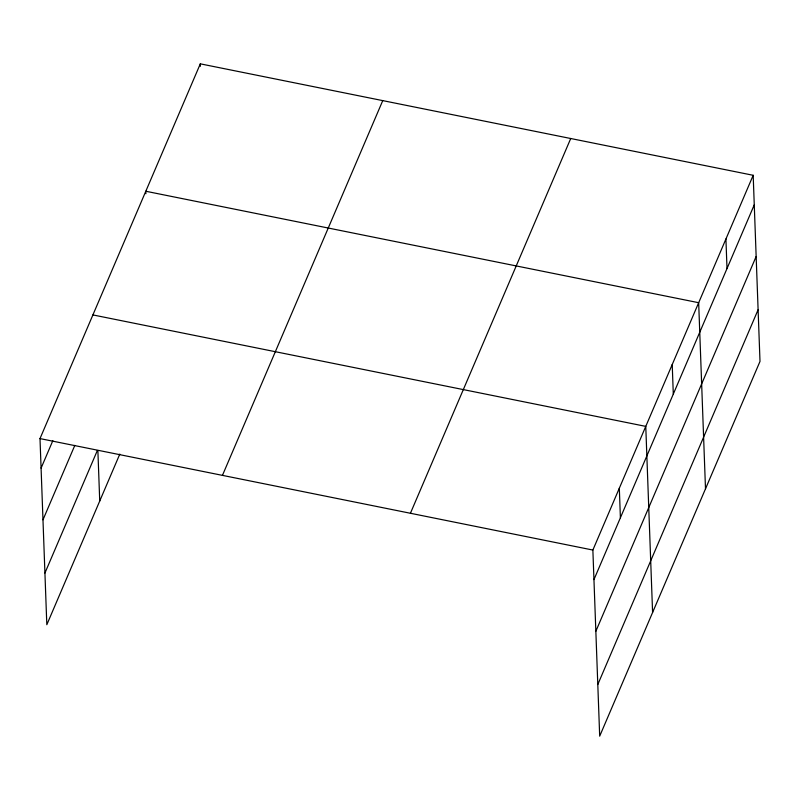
<?xml version="1.0" encoding="UTF-8"?>
<svg xmlns="http://www.w3.org/2000/svg" width="800" height="800" viewBox="0 0 800 800"><rect width="100%" height="100%" fill="white"/><g stroke="black" fill="none" stroke-linecap="round" stroke-linejoin="round"><path stroke-width="1.2" d="M119.81 454.09L46.82 624.71L40 438.59L200.31 63.84L753.18 175.29L760 361.41L599.69 736.16L592.87 550.05L753.18 175.29M41.08 468.14L52.84 440.66M42.98 519.81L74.82 445.38M44.93 573.04L97.34 450.52M222.45 475.37L382.75 100.62M410.42 513.27L570.73 138.51M593.95 579.6L754.26 204.84M595.85 631.26L756.15 256.51M597.8 684.5L758.11 309.74M92.9 314.92L645.77 426.38L652.59 612.49M40 438.59L592.87 550.05M725.92 239L727.01 268.55M705.5 488.82L698.67 302.71L145.8 191.25L145.89 193.72M672.22 364.54L673.3 394.09M619.32 488.21L620.4 517.76M200.31 63.84L200.4 66.3M97.88 450.6L99.73 501.04"/></g></svg>
